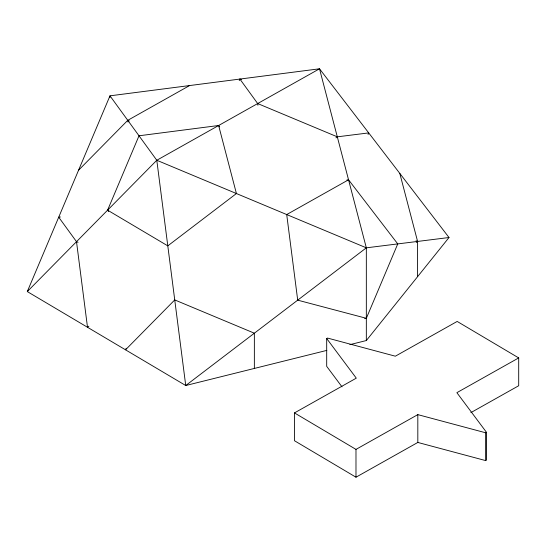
<?xml version="1.0" encoding="UTF-8"?>
<svg xmlns="http://www.w3.org/2000/svg" width="546" height="546" viewBox="0 0 546 546"><rect width="100%" height="100%" fill="white"/><g stroke="black" fill="none" stroke-linecap="round" stroke-linejoin="round"><path stroke-width="0.82" d="M108.627 211.514L107.589 210.162L139.005 135.783L218.632 125.505L219.663 126.856M126.194 348.259L125.532 349.822L174.74 299.925L254.361 333.197L254.361 368.434M239.23 80.631L239.892 79.068L241.523 79.498M368.059 134.473L368.721 132.91L337.305 136.828L257.685 103.556L239.892 79.068M364.66 318.516L366.332 318.298L397.754 243.912L348.539 179.798L346.867 180.016M28.365 290.254L27.3 291.578L185.736 385.524L326.815 350.389M366.332 340.547L449.01 237.517L319.512 68.796L109.978 95.83L27.3 291.578L156.798 160.265L319.512 68.796L366.332 247.829L366.332 340.547L349.87 344.649M78.563 170.215L127.771 120.318L189.599 85.558M88.861 326.249L87.503 327.279L76.508 241.68L58.715 217.199L60.394 216.98M335.967 137.851L337.305 136.828M449.01 237.517L366.332 247.829L185.736 385.524L156.798 160.265L109.978 95.83L109.978 97.529M416.25 242.465L417.594 241.434L399.802 173.403M348.539 179.798L286.711 214.558L297.707 300.157L366.332 318.298M342.001 386.841L326.692 366.346L326.692 338.534L327.532 338.063L395.345 356.197L457.173 321.437L518.7 357.917L518.7 385.735L470.857 412.633M518.7 357.917L456.872 392.676L486.472 432.302L486.472 460.114L485.633 460.585L417.82 442.444L355.985 477.204L294.465 440.724L294.465 412.913L356.292 378.153L326.692 338.534M294.465 412.913L355.985 449.392L417.82 414.632L485.633 432.773L486.472 432.302M129.327 120.966L127.771 120.318L127.982 121.99M416.038 240.786L417.594 241.434L417.594 276.672M156.798 160.265L366.332 247.829M76.508 241.68L78.064 242.328M107.589 210.162L167.793 245.864L236.425 193.543L218.632 125.505M257.685 103.556L257.896 105.228M485.633 432.773L485.633 460.585M417.82 414.632L417.82 442.444M355.985 449.392L355.985 477.204"/></g></svg>
